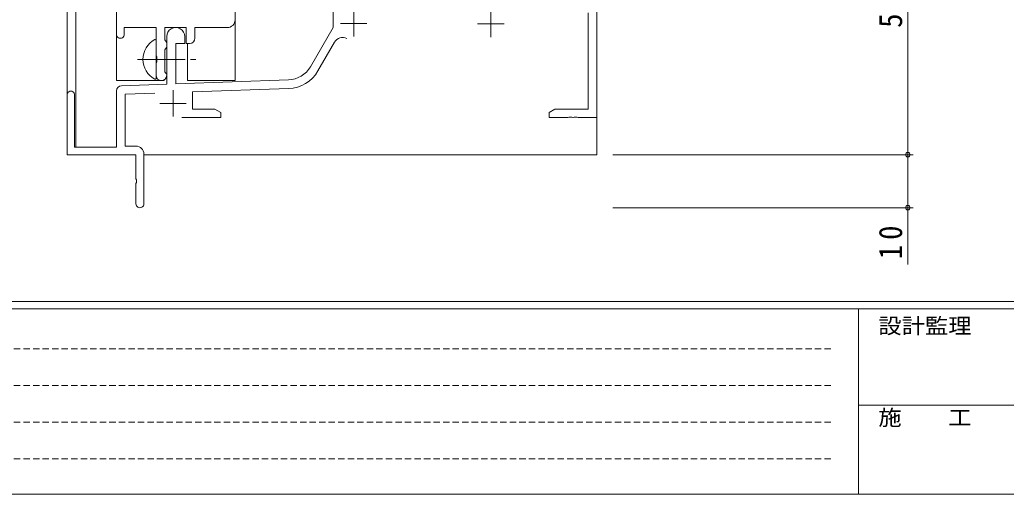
# Model space of a CAD drawing. Units: millimetres on the paper. Extents: x -420 to 373, y -297 to 267.
# Drawn here: x -318.4 to -132.2, y -297 to -207.4 of the extents above; entities that cross this region are included whole.
import ezdxf
from ezdxf.enums import TextEntityAlignment as Align

# ---------------------------------------------------------------- set-up
doc = ezdxf.new("R2010")
doc.units = ezdxf.units.MM
doc.linetypes.add('CHAIN2', pattern=[12, 9, -1, 1, -1])
doc.linetypes.add('DASHED1', pattern=[1.8, 1.2, -0.6])
for name, color, linetype, lineweight in [('0-1_YKK_ZWAK', 7, 'Continuous', 9), ('0-3_YKK_11', 7, 'Continuous', 9), ('0-4_YKK_12', 2, 'Continuous', 9), ('0-5_YKK_13', 4, 'Continuous', 9), ('0-7_YKK_D', 6, 'Continuous', 9)]:
    doc.layers.add(name, color=color, linetype=linetype, lineweight=lineweight)
doc.styles.add('ＭＳ ゴシック', font='')
doc.styles.get('ＭＳ ゴシック').set_extended_font_data('MS Gothic')

msp = doc.modelspace()

# ---------------------------------------------------------------- linework, layer by layer
at = {"layer": '0-1_YKK_ZWAK'}
for p, q in [((352.3, -260.6), (-417.7, -260.6)), ((314.5, -262), (-417.7, -262)), ((-160.1, -262), (-160.1, -297)), ((-160.1, -280.199), (-31.3, -280.199)), ((-417.7, -297), (314.5, -297))]:
    msp.add_line(p, q, dxfattribs=at)
at = {"layer": '0-1_YKK_ZWAK', "linetype": 'DASHED1'}
for p, q in [((-413.101, -269.512), (-164.909, -269.512)), ((-413.101, -276.441), (-164.909, -276.441)), ((-413.101, -283.37), (-164.909, -283.37)), ((-413.101, -290.298), (-164.909, -290.298))]:
    msp.add_line(p, q, dxfattribs=at)
at = {"layer": '0-3_YKK_11'}
for p, q in [((-300.167, -210.114), (-300.167, -143.864)), ((-209.467, -225.864), (-209.467, -177.864)), ((-259.267, -197.064), (-259.267, -208.864)), ((-255.367, -205.564), (-255.367, -210.564)), ((-229.467, -205.664), (-229.467, -210.664)), ((-211.097, -206.094), (-211.097, -224.234)), ((-257.867, -208.064), (-252.867, -208.064)), ((-231.967, -208.164), (-226.967, -208.164)), ((-298.667, -208.864), (-298.667, -210.114)), ((-292.667, -208.864), (-298.667, -208.864)), ((-292.667, -214.194), (-292.667, -208.864)), ((-291.037, -208.864), (-291.037, -211.182)), ((-286.967, -208.864), (-291.037, -208.864)), ((-286.967, -211.864), (-286.967, -208.864)), ((-285.337, -208.864), (-285.337, -210.864)), ((-279.267, -208.864), (-285.337, -208.864)), ((-259.267, -208.864), (-263.521, -216.233)), ((-291.037, -211.182), (-290.889, -211.375)), ((-290.889, -211.375), (-290.667, -211.664)), ((-290.667, -210.564), (-290.667, -219.533)), ((-290.667, -211.664), (-290.667, -212.564)), ((-288.967, -211.864), (-287.267, -211.864)), ((-288.967, -219.473), (-288.967, -211.864)), ((-287.267, -211.864), (-287.267, -210.564)), ((-286.337, -211.864), (-286.967, -211.864)), ((-262.11, -217.048), (-258.974, -211.616)), ((-290.889, -212.854), (-291.037, -213.047)), ((-291.037, -213.047), (-291.037, -217.182)), ((-290.667, -212.564), (-290.889, -212.854)), ((-292.524, -214.385), (-292.667, -214.194)), ((-292.667, -215.535), (-292.524, -215.344)), ((-292.667, -217.864), (-292.667, -215.535)), ((-292.524, -215.344), (-292.524, -214.385)), ((-291.037, -217.182), (-290.889, -217.375)), ((-290.889, -217.375), (-290.667, -217.664)), ((-290.667, -217.664), (-290.667, -217.864)), ((-290.667, -219.533), (-299.202, -219.831)), ((-267.677, -218.73), (-288.967, -219.473)), ((-309.467, -221.564), (-309.467, -232.864)), ((-308.067, -231.464), (-308.067, -221.564)), ((-300.167, -220.83), (-300.167, -231.464)), ((-298.537, -221.439), (-292.9, -221.242)), ((-298.537, -231.234), (-298.537, -221.439)), ((-289.467, -220.664), (-289.467, -225.664)), ((-285.767, -220.993), (-267.62, -220.359)), ((-285.767, -224.234), (-285.767, -220.993)), ((-291.967, -223.164), (-286.967, -223.164)), ((-281.558, -224.234), (-285.767, -224.234)), ((-280.467, -224.864), (-281.558, -224.234)), ((-280.467, -225.864), (-280.467, -224.864)), ((-217.376, -224.234), (-218.467, -224.864)), ((-218.467, -224.864), (-218.467, -225.864)), ((-211.097, -224.234), (-217.376, -224.234)), ((-287.817, -225.864), (-280.467, -225.864)), ((-218.467, -225.864), (-214.925, -225.864)), ((-214.925, -225.864), (-214.742, -225.744)), ((-214.742, -225.744), (-214.192, -225.744)), ((-214.192, -225.744), (-214.009, -225.864)), ((-214.009, -225.864), (-213.925, -225.864)), ((-213.925, -225.864), (-213.742, -225.744)), ((-213.742, -225.744), (-213.192, -225.744)), ((-213.192, -225.744), (-213.009, -225.864)), ((-213.009, -225.864), (-209.467, -225.864)), ((-300.167, -231.464), (-308.067, -231.464)), ((-296.467, -231.234), (-298.537, -231.234)), ((-294.967, -242.114), (-294.967, -232.734)), ((-309.467, -232.864), (-296.467, -232.864)), ((-296.467, -232.864), (-296.467, -237.406)), ((-296.467, -237.406), (-296.347, -237.59)), ((-296.347, -238.139), (-296.467, -238.323)), ((-296.467, -238.323), (-296.467, -242.114)), ((-296.347, -237.59), (-296.347, -238.139))]:
    msp.add_line(p, q, dxfattribs=at)
for centre, radius, start, end in [((-279.267, -207.364), 1.5, 270, 359.99998), ((-299.417, -210.114), 0.75, 179.99998, 0), ((-288.967, -210.564), 1.7, 359.99998, 180), ((-286.337, -210.864), 1, 270, 359.99998), ((-257.415, -212.516), 1.8, 65.29866, 149.99998), ((-291.667, -217.864), 1, 180, 269.99998), ((-291.667, -217.864), 1, 270, 359.99998), ((-267.851, -213.733), 5, 271.99998, 329.99998), ((-267.851, -213.733), 6.63, 271.99998, 329.99998), ((-308.767, -221.564), 0.7, 359.99998, 180), ((-299.167, -220.83), 1, 91.99997, 179.99998), ((-296.467, -232.734), 1.5, 0, 89.99998), ((-295.717, -242.114), 0.75, 179.99998, 0)]:
    msp.add_arc(centre, radius, start, end, dxfattribs=at)
at = {"layer": '0-4_YKK_12'}
for p, q in [((-277.767, -53.114), (-277.767, -218.864)), ((-300.167, -218.864), (-300.167, -144.164)), ((-309.467, -221.564), (-309.467, -146.052)), ((-307.837, -231.464), (-307.837, -146.052)), ((-286.767, -218.864), (-286.767, -211.848)), ((-300.167, -218.864), (-291.167, -218.864)), ((-291.167, -218.864), (-291.167, -218.729)), ((-286.767, -218.864), (-277.767, -218.864)), ((-209.467, -225.114), (-209.467, -232.864)), ((-294.967, -232.864), (-209.467, -232.864))]:
    msp.add_line(p, q, dxfattribs=at)
at = {"layer": '0-5_YKK_13'}
msp.add_line((-292.667, -218.46), (-292.667, -211.269), dxfattribs=at)
at = {"layer": '0-5_YKK_13', "linetype": 'CHAIN2'}
msp.add_line((-296.167, -214.864), (-284.18, -214.864), dxfattribs=at)
at = {"layer": '0-5_YKK_13'}
for centre, radius, start, end in [((-290.967, -214.864), 4.2, 117.28096, 242.71902), ((-292.822, -211.269), 0.154, 0, 117.28096), ((-292.822, -218.46), 0.154, 242.71902, 0)]:
    msp.add_arc(centre, radius, start, end, dxfattribs=at)
at = {"layer": '0-7_YKK_D'}
for p, q in [((-150.77, -177.864), (-150.77, -232.864)), ((-206.467, -232.864), (-149.77, -232.864)), ((-206.467, -232.864), (-149.77, -232.864)), ((-150.77, -232.864), (-150.77, -242.864)), ((-206.467, -242.864), (-149.77, -242.864)), ((-150.77, -242.864), (-150.77, -253.604))]:
    msp.add_line(p, q, dxfattribs=at)
for centre in [(-150.77, -232.864), (-150.77, -232.864), (-150.77, -242.864)]:
    msp.add_circle(centre, 0.425, dxfattribs=at)

# ---------------------------------------------------------------- texts
at = {"layer": '0-1_YKK_ZWAK', "style": 'ＭＳ ゴシック', "width": 1.1}
for s, p in [('設計監理', (-156.331, -267.533)), ('施\u3000\u3000工', (-156.331, -284.854))]:
    msp.add_text(s, height=2.933, dxfattribs=at).set_placement(p, align=Align.BOTTOM_LEFT)
at = {"layer": '0-7_YKK_D', "color": 3, "char_height": 4.399, "attachment_point": 7, "rotation": 90, "style": 'ＭＳ ゴシック'}
for s, insert in [('\\T1.36;\\W0.9;55', (-151.77, -208.884)), ('\\T1.36;\\W0.9;10', (-151.77, -252.604))]:
    msp.add_mtext(s, dxfattribs=dict(at, insert=insert))

doc.saveas('drawing.dxf')
